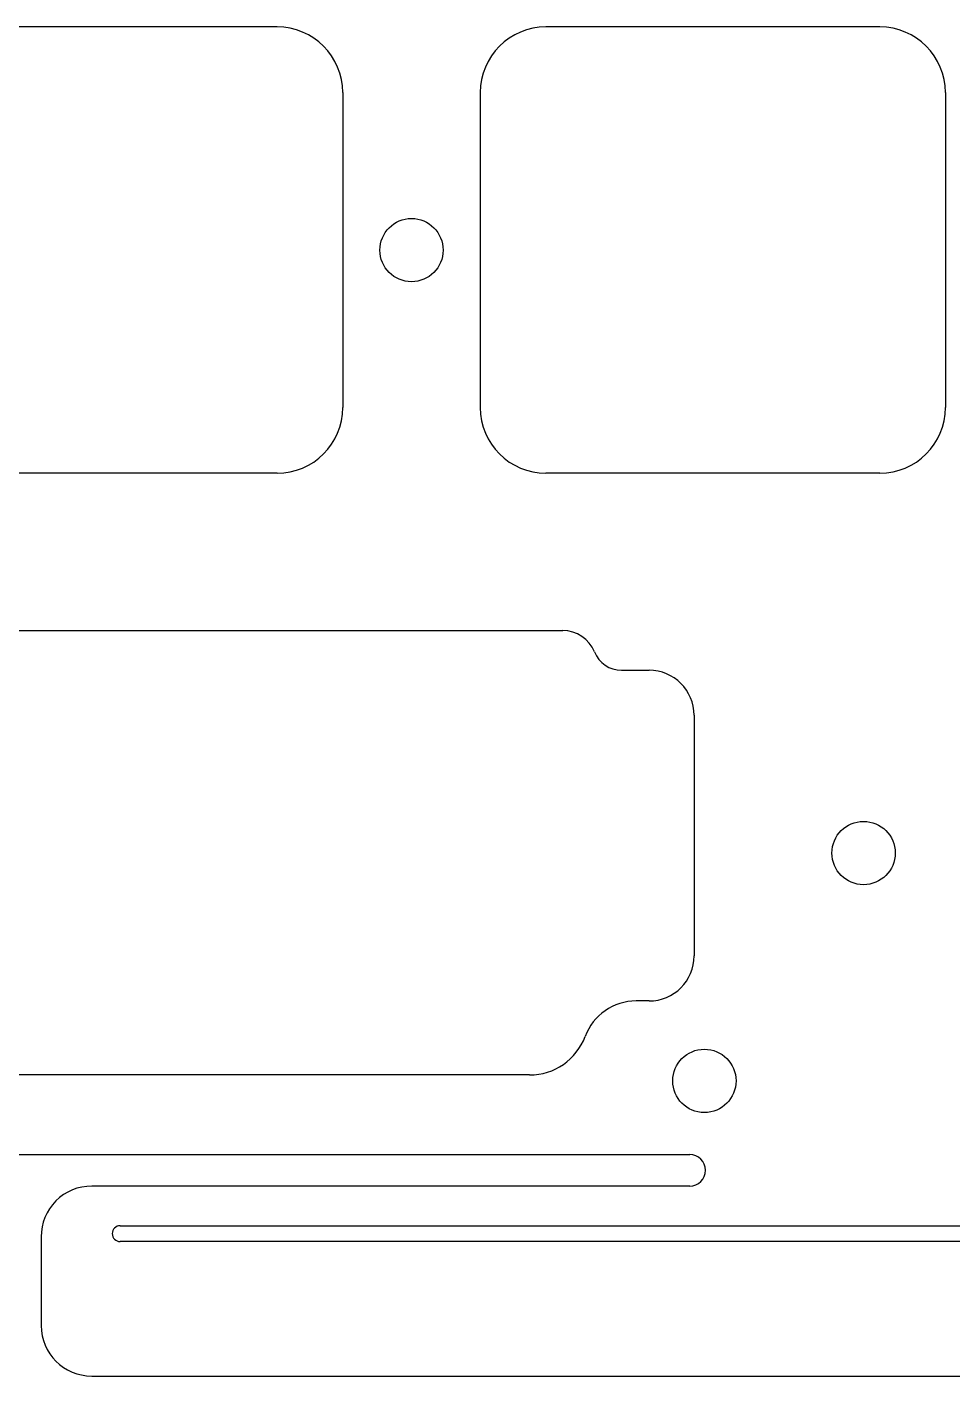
# Model space of a CAD drawing. Header units: millimetres. Extents: x -10 to 276, y -93 to 17.
# Drawn here: x 78.33 to 107.57, y -92.72 to -50.1 of the extents above; entities that cross this region are included whole.
import ezdxf

# ---------------------------------------------------------------- set-up
doc = ezdxf.new("R2010")
doc.units = ezdxf.units.MM
doc.layers.add('BLACK', color=7, linetype='CONTINUOUS')
doc.layers.add('Edge.Cuts', color=53, linetype='CONTINUOUS')

msp = doc.modelspace()

# ---------------------------------------------------------------- linework, layer by layer
at = {"layer": 'BLACK', "linetype": 'Continuous'}
for p, q in [((86.2375, -50.1), (75.6875, -50.1)), ((105.2875, -50.1), (94.7375, -50.1)), ((88.3125, -52.175), (88.3125, -62.125)), ((92.6625, -52.175), (92.6625, -62.125)), ((107.3625, -52.175), (107.3625, -62.125)), ((86.2375, -64.2), (75.6875, -64.2)), ((105.2875, -64.2), (94.7375, -64.2)), ((70.340975, -85.725), (99.2799, -85.725)), ((99.2799, -86.725), (80.379918, -86.725)), ((81.2799, -87.975), (126.2799, -87.975)), ((78.779918, -88.325), (78.779918, -91.132375)), ((126.2799, -88.475), (81.2799, -88.475)), ((80.3799, -92.725), (127.187489, -92.725))]:
    msp.add_line(p, q, dxfattribs=at)
at = {"layer": 'BLACK'}
msp.add_circle((90.4875, -57.15), 1, dxfattribs=at)
for centre, radius, start, end in [((86.2375, -52.175), 2.075, 0, 90), ((94.7375, -52.175), 2.075, 90, 180), ((105.2875, -52.175), 2.075, 0, 90), ((86.2375, -62.125), 2.075, 270, 0), ((94.7375, -62.125), 2.075, 180, 270), ((105.2875, -62.125), 2.075, 270, 0), ((99.2799, -86.225), 0.5, 270, 90), ((80.3799, -88.325), 1.599982, 89.9993554, 180), ((81.2799, -88.225), 0.25, 90, 270), ((80.3799, -91.125), 1.6, 180.2640988, 270)]:
    msp.add_arc(centre, radius, start, end, dxfattribs=at)
at = {"layer": 'Edge.Cuts', "linetype": 'CONTINUOUS'}
for p, q in [((71.41593, -69.1724), (95.27117, -69.1724)), ((97.12838, -70.42456), (97.99399, -70.42456)), ((99.41899, -71.84956), (99.41899, -79.45044)), ((97.99399, -80.87544), (97.58995, -80.87544)), ((94.21905, -83.21191), (72.46805, -83.21191))]:
    msp.add_line(p, q, dxfattribs=at)
at = {"layer": 'Edge.Cuts'}
for centre in [(104.775, -76.2), (99.74375, -83.4)]:
    msp.add_circle(centre, 1, dxfattribs=at)
for centre, radius, start, end in [((95.27115, -70.2474), 1.075, 22.0238993, 89.998934), ((97.12835, -69.4961), 0.92846, -157.9737432, -89.9981487), ((97.99399, -71.84956), 1.425, 0, 90), ((97.99395, -79.4504), 1.42504, -89.9983917, -0.0016083), ((97.58995, -82.6004), 1.724938, 90, 159.4534018), ((94.21905, -81.337), 1.874943, -90, -20.545065)]:
    msp.add_arc(centre, radius, start, end, dxfattribs=at)

doc.saveas('drawing.dxf')
